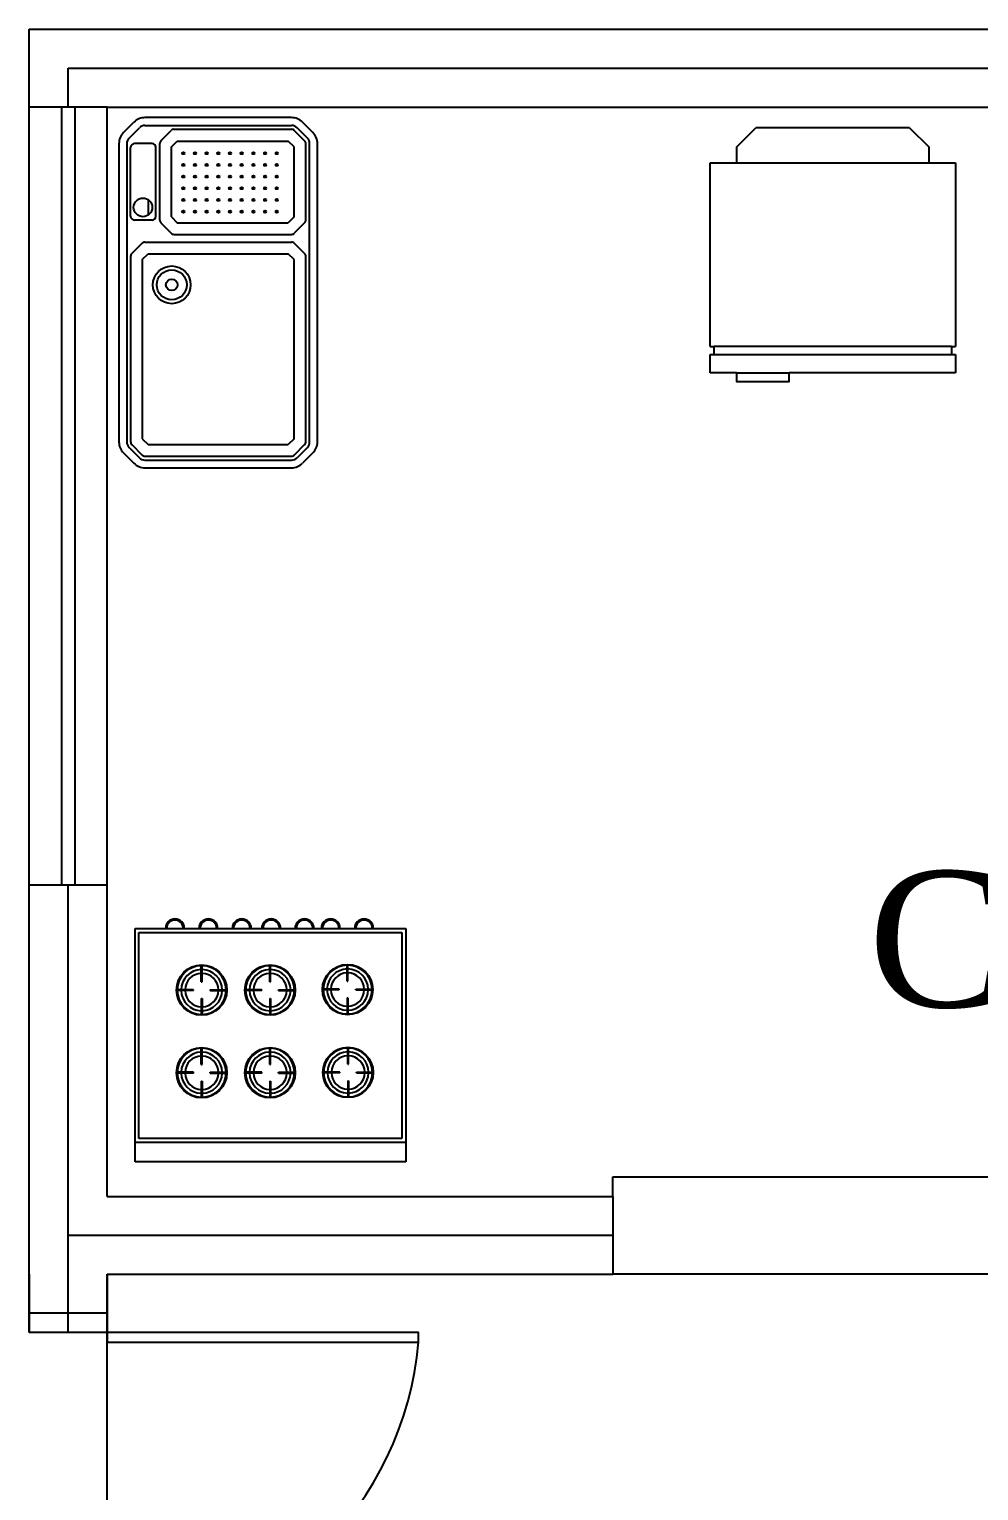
# Model space of a CAD drawing. Extents: x 220.6 to 320.1, y 139.4 to 202.4.
# Drawn here: x 226.362 to 228.802, y 194.451 to 198.208 of the extents above; entities that cross this region are included whole.
import ezdxf

# ---------------------------------------------------------------- set-up
doc = ezdxf.new("R2010")
doc.units = 0
doc.layers.get('0').update_dxf_attribs({"linetype": 'CONTINUOUS'})
for name, color, linetype in [('APCOZ', 7, 'CONTINUOUS'), ('APCOZ-I', 251, 'CONTINUOUS'), ('DIVISORIA', 5, 'CONTINUOUS'), ('EXTERN-I', 251, 'CONTINUOUS'), ('Layer1', 252, 'CONTINUOUS'), ('MOBIL-I', 251, 'CONTINUOUS'), ('MVIEW', 4, 'CONTINUOUS'), ('PAREDE', 6, 'CONTINUOUS')]:
    doc.layers.add(name, color=color, linetype=linetype)
doc.styles.add('STYLE2', font='times.ttf', dxfattribs={"height": 0.15})

# ---------------------------------------------------------------- blocks, each defined once
blk = doc.blocks.new('Bnc_coz8')
at = {"layer": 'APCOZ'}
for p, q in [((0.3834, 0), (-0.3834, 0)), ((-0.4117, -0.0117), (-0.4383, -0.0383)), ((0.4117, -0.0117), (0.4383, -0.0383)), ((-0.45, -0.0666), (-0.45, -0.4434)), ((0.45, -0.4434), (0.45, -0.0666)), ((-0.4117, -0.4983), (-0.4383, -0.4717)), ((0.4117, -0.4983), (0.4383, -0.4717)), ((-0.3834, -0.51), (0.3834, -0.51))]:
    blk.add_line(p, q, dxfattribs=at)
for centre, start, end in [((-0.3834, -0.04), 90, 135), ((0.3834, -0.04), 45, 90), ((-0.41, -0.0666), 135, 180), ((0.41, -0.0666), 0, 45), ((-0.41, -0.4434), 180, 225), ((0.41, -0.4434), 315, 0), ((-0.3834, -0.47), 225, 270), ((0.3834, -0.47), 270, 315)]:
    blk.add_arc(centre, 0.04, start, end, dxfattribs=at)
at = {"layer": 'APCOZ-I'}
for p, q in [((-0.3976, -0.0259), (-0.4241, -0.0524)), ((-0.3905, -0.0329), (-0.4171, -0.0595)), ((0.3834, -0.02), (-0.3834, -0.02)), ((0.0934, -0.03), (-0.3834, -0.03)), ((0.1005, -0.0329), (0.1271, -0.0595)), ((0.1966, -0.03), (0.3734, -0.03)), ((0.3976, -0.0259), (0.4241, -0.0524)), ((-0.43, -0.0666), (-0.43, -0.4434)), ((-0.42, -0.0666), (-0.42, -0.4434)), ((-0.3751, -0.06), (-0.39, -0.0749)), ((-0.39, -0.0749), (-0.39, -0.4351)), ((0.0851, -0.06), (-0.3751, -0.06)), ((0.0851, -0.06), (0.1, -0.0749)), ((0.1, -0.0749), (0.1, -0.4351)), ((0.13, -0.0666), (0.13, -0.4434)), ((0.1866, -0.085), (0.1866, -0.04)), ((0.3834, -0.085), (0.3834, -0.04)), ((0.43, -0.0666), (0.43, -0.4434)), ((0.1795, -0.1079), (0.1529, -0.1345)), ((0.1866, -0.105), (0.3834, -0.105)), ((0.1966, -0.095), (0.3734, -0.095)), ((0.2001, -0.0759), (0.2387, -0.0759)), ((0.3905, -0.1079), (0.4171, -0.1345)), ((0.15, -0.1416), (0.15, -0.4434)), ((0.1949, -0.135), (0.18, -0.1499)), ((0.1949, -0.135), (0.18, -0.1499)), ((0.18, -0.1499), (0.18, -0.4351)), ((0.1949, -0.135), (0.3751, -0.135)), ((0.3751, -0.135), (0.39, -0.1499)), ((0.39, -0.1499), (0.39, -0.4351)), ((0.42, -0.1416), (0.42, -0.4434)), ((-0.3905, -0.4771), (-0.4171, -0.4505)), ((-0.3751, -0.45), (-0.39, -0.4351)), ((-0.3751, -0.45), (0.0851, -0.45)), ((0.0851, -0.45), (0.1, -0.4351)), ((0.1005, -0.4771), (0.1271, -0.4505)), ((0.1795, -0.4771), (0.1529, -0.4505)), ((0.1949, -0.45), (0.18, -0.4351)), ((0.1949, -0.45), (0.3751, -0.45)), ((0.3751, -0.45), (0.39, -0.4351)), ((0.3905, -0.4771), (0.4171, -0.4505)), ((-0.3976, -0.4841), (-0.4241, -0.4576)), ((-0.3834, -0.48), (0.0934, -0.48)), ((0.1866, -0.48), (0.3834, -0.48)), ((0.3976, -0.4841), (0.4241, -0.4576)), ((-0.3834, -0.49), (0.3834, -0.49))]:
    blk.add_line(p, q, dxfattribs=at)
blk.add_circle((0.2194, -0.0616), 0.024, dxfattribs=at)
at = {"layer": 'APCOZ-I', "color": 253}
for centre, radius in [((0.0203, -0.1356), 0.0485), ((0.0203, -0.1356), 0.0385), ((0.0203, -0.1356), 0.0148), ((0.2085, -0.1654), 0.00271), ((0.2385, -0.1654), 0.00271), ((0.2685, -0.1654), 0.00271), ((0.2985, -0.1654), 0.00271), ((0.3285, -0.1654), 0.00271), ((0.3585, -0.1654), 0.00271), ((0.2085, -0.1954), 0.00271), ((0.2085, -0.2254), 0.00271), ((0.2385, -0.1954), 0.00271), ((0.2385, -0.2254), 0.00271), ((0.2685, -0.1954), 0.00271), ((0.2685, -0.2254), 0.00271), ((0.2985, -0.1954), 0.00271), ((0.2985, -0.2254), 0.00271), ((0.3285, -0.1954), 0.00271), ((0.3285, -0.2254), 0.00271), ((0.3585, -0.1954), 0.00271), ((0.3585, -0.2254), 0.00271), ((0.2085, -0.2554), 0.00271), ((0.2385, -0.2554), 0.00271), ((0.2685, -0.2554), 0.00271), ((0.2985, -0.2554), 0.00271), ((0.3285, -0.2554), 0.00271), ((0.3585, -0.2554), 0.00271), ((0.2085, -0.2854), 0.00271), ((0.2385, -0.2854), 0.00271), ((0.2685, -0.2854), 0.00271), ((0.2985, -0.2854), 0.00271), ((0.3285, -0.2854), 0.00271), ((0.3585, -0.2854), 0.00271), ((0.2085, -0.3154), 0.00271), ((0.2385, -0.3154), 0.00271), ((0.2685, -0.3154), 0.00271), ((0.2985, -0.3154), 0.00271), ((0.3285, -0.3154), 0.00271), ((0.3585, -0.3154), 0.00271), ((0.2085, -0.3454), 0.00271), ((0.2085, -0.3754), 0.00271), ((0.2385, -0.3454), 0.00271), ((0.2385, -0.3754), 0.00271), ((0.2685, -0.3454), 0.00271), ((0.2685, -0.3754), 0.00271), ((0.2985, -0.3454), 0.00271), ((0.2985, -0.3754), 0.00271), ((0.3285, -0.3454), 0.00271), ((0.3285, -0.3754), 0.00271), ((0.3585, -0.3454), 0.00271), ((0.3585, -0.3754), 0.00271), ((0.2085, -0.4054), 0.00271), ((0.2385, -0.4054), 0.00271), ((0.2685, -0.4054), 0.00271), ((0.2985, -0.4054), 0.00271), ((0.3285, -0.4054), 0.00271), ((0.3585, -0.4054), 0.00271)]:
    blk.add_circle(centre, radius, dxfattribs=at)
at = {"layer": 'APCOZ-I'}
for centre, radius, start, end in [((-0.3834, -0.04), 0.02, 90, 135), ((-0.3834, -0.04), 0.01, 90, 135), ((0.0934, -0.04), 0.01, 45, 90), ((0.1966, -0.04), 0.01, 90, 180), ((0.3734, -0.04), 0.01, 0, 90), ((0.3834, -0.04), 0.02, 45, 90), ((-0.41, -0.0666), 0.02, 135, 180), ((-0.41, -0.0666), 0.01, 135, 180), ((0.12, -0.0666), 0.01, 0, 45), ((0.41, -0.0666), 0.02, 0, 45), ((0.1866, -0.115), 0.01, 90, 135), ((0.1966, -0.085), 0.01, 180, 270), ((0.3734, -0.085), 0.01, 270, 0), ((0.3834, -0.115), 0.01, 45, 90), ((0.16, -0.1416), 0.01, 135, 180), ((0.41, -0.1416), 0.01, 0, 45), ((-0.41, -0.4434), 0.02, 180, 225), ((-0.41, -0.4434), 0.01, 180, 225), ((0.12, -0.4434), 0.01, 315, 0), ((0.16, -0.4434), 0.01, 180, 225), ((0.41, -0.4434), 0.01, 315, 0), ((0.41, -0.4434), 0.02, 315, 0), ((-0.3834, -0.47), 0.02, 225, 270), ((-0.3834, -0.47), 0.01, 225, 270), ((0.0934, -0.47), 0.01, 270, 315), ((0.1866, -0.47), 0.01, 225, 270), ((0.3834, -0.47), 0.01, 270, 315), ((0.3834, -0.47), 0.02, 270, 315)]:
    blk.add_arc(centre, radius, start, end, dxfattribs=at)
blk = doc.blocks.new('Fogao_6b')
at = {"layer": 'APCOZ'}
for p, q in [((0, -0.3478), (0, 0.3478)), ((0, 0.3478), (0.6, 0.3478)), ((0.6, 0.3478), (0.6, 0.2695)), ((0.6, 0.2206), (0.6, 0.1838)), ((0.6, 0.1349), (0.6, 0.0981)), ((0.6, 0.0492), (0.6, 0.0223)), ((0.6, -0.0266), (0.6, -0.0634)), ((0.6, -0.1123), (0.6, -0.1305)), ((0.6, -0.1794), (0.6, -0.2163)), ((0.6, -0.2651), (0.6, -0.3478)), ((0.6, -0.3478), (0, -0.3478))]:
    blk.add_line(p, q, dxfattribs=at)
for centre in [(0.6, 0.2451), (0.6, 0.1593), (0.6, 0.0736), (0.6, -0.0022), (0.6, -0.0879), (0.6, -0.155), (0.6, -0.2407)]:
    blk.add_arc(centre, 0.0244, 270, 90, dxfattribs=at)
at = {"layer": 'APCOZ-I'}
for p, q in [((0.05, -0.3478), (0.05, 0.3478)), ((0.06, 0.3378), (0.59, 0.3378)), ((0.06, -0.3378), (0.06, 0.3378)), ((0.59, 0.3378), (0.59, -0.3378)), ((0.6, 0.2695), (0.6, 0.2206)), ((0.2283, 0.1978), (0.2303, 0.1978)), ((0.4406, 0.1978), (0.4426, 0.1978)), ((0.2079, 0.1774), (0.2079, 0.1754)), ((0.2283, 0.155), (0.2303, 0.155)), ((0.2508, 0.1774), (0.2508, 0.1754)), ((0.4202, 0.1774), (0.4202, 0.1754)), ((0.4406, 0.155), (0.4426, 0.155)), ((0.463, 0.1774), (0.463, 0.1754)), ((0.6, 0.1838), (0.6, 0.1349)), ((0.6, 0.0981), (0.6, 0.0492)), ((0.2079, 0.0017), (0.2079, -0.0003)), ((0.2283, 0.0221), (0.2303, 0.0221)), ((0.2508, 0.0017), (0.2508, -0.0003)), ((0.4202, 0.0017), (0.4202, -0.0003)), ((0.4406, 0.0221), (0.4426, 0.0221)), ((0.463, 0.0017), (0.463, -0.0003)), ((0.6, 0.0223), (0.6, -0.0266)), ((0.2283, -0.0207), (0.2303, -0.0207)), ((0.4406, -0.0207), (0.4426, -0.0207)), ((0.6, -0.0634), (0.6, -0.1123)), ((0.6, -0.1305), (0.6, -0.1794)), ((0.2289, -0.1783), (0.2309, -0.1783)), ((0.442, -0.1769), (0.444, -0.1769)), ((0.2085, -0.1987), (0.2085, -0.2007)), ((0.2289, -0.2212), (0.2309, -0.2212)), ((0.2514, -0.1987), (0.2514, -0.2007)), ((0.4216, -0.1974), (0.4216, -0.1994)), ((0.442, -0.2198), (0.444, -0.2198)), ((0.4644, -0.1974), (0.4644, -0.1994)), ((0.6, -0.2163), (0.6, -0.2651)), ((0.59, -0.3378), (0.06, -0.3378))]:
    blk.add_line(p, q, dxfattribs=at)
for points in [[(0.2283, 0.1978), (0.2283, 0.2392)], [(0.2303, 0.1978), (0.2303, 0.2392)], [(0.4406, 0.1978), (0.4406, 0.2392)], [(0.4426, 0.1978), (0.4426, 0.2392)], [(0.2079, 0.1774), (0.1665, 0.1774)], [(0.2079, 0.1754), (0.1665, 0.1754)], [(0.2283, 0.155), (0.2283, 0.1136)], [(0.2303, 0.155), (0.2303, 0.1136)], [(0.2508, 0.1774), (0.2922, 0.1774)], [(0.2508, 0.1754), (0.2922, 0.1754)], [(0.4202, 0.1774), (0.3788, 0.1774)], [(0.4202, 0.1754), (0.3788, 0.1754)], [(0.4406, 0.155), (0.4406, 0.1136)], [(0.4426, 0.155), (0.4426, 0.1136)], [(0.463, 0.1774), (0.5044, 0.1774)], [(0.463, 0.1754), (0.5044, 0.1754)], [(0.2283, 0.0221), (0.2283, 0.0635)], [(0.2303, 0.0221), (0.2303, 0.0635)], [(0.4406, 0.0221), (0.4406, 0.0635)], [(0.4426, 0.0221), (0.4426, 0.0635)], [(0.2079, 0.0017), (0.1665, 0.0017)], [(0.2508, 0.0017), (0.2922, 0.0017)], [(0.4202, 0.0017), (0.3788, 0.0017)], [(0.463, 0.0017), (0.5044, 0.0017)], [(0.2079, -0.0003), (0.1665, -0.0003)], [(0.2283, -0.0207), (0.2283, -0.0621)], [(0.2303, -0.0207), (0.2303, -0.0621)], [(0.2508, -0.0003), (0.2922, -0.0003)], [(0.4202, -0.0003), (0.3788, -0.0003)], [(0.4406, -0.0207), (0.4406, -0.0621)], [(0.4426, -0.0207), (0.4426, -0.0621)], [(0.463, -0.0003), (0.5044, -0.0003)], [(0.2289, -0.1783), (0.2289, -0.1369)], [(0.2309, -0.1783), (0.2309, -0.1369)], [(0.442, -0.1769), (0.442, -0.1355)], [(0.444, -0.1769), (0.444, -0.1355)], [(0.2085, -0.1987), (0.1671, -0.1987)], [(0.2085, -0.2007), (0.1671, -0.2007)], [(0.2289, -0.2212), (0.2289, -0.2626)], [(0.2309, -0.2212), (0.2309, -0.2626)], [(0.2514, -0.1987), (0.2928, -0.1987)], [(0.2514, -0.2007), (0.2928, -0.2007)], [(0.4216, -0.1974), (0.3802, -0.1974)], [(0.4216, -0.1994), (0.3802, -0.1994)], [(0.442, -0.2198), (0.442, -0.2612)], [(0.444, -0.2198), (0.444, -0.2612)], [(0.4644, -0.1974), (0.5058, -0.1974)], [(0.4644, -0.1994), (0.5058, -0.1994)]]:
    blk.add_lwpolyline(points, dxfattribs=at)
for centre in [(0.2293, 0.1764), (0.4416, 0.1764), (0.2293, 0.0007), (0.4416, 0.0007), (0.2299, -0.1997), (0.443, -0.1984)]:
    blk.add_circle(centre, 0.0647, dxfattribs=at)
for centre, radius, start, end in [((0.6, 0.2451), 0.0214, 270, 90), ((0.2293, 0.1764), 0.0628, 90.9117, 179.0883), ((0.2293, 0.1764), 0.0529, 91.084, 178.916), ((0.2293, 0.1764), 0.0628, 0.9117, 89.0883), ((0.2293, 0.1764), 0.0529, 1.084, 88.916), ((0.4416, 0.1764), 0.0628, 90.9117, 179.0883), ((0.4416, 0.1764), 0.0529, 91.084, 178.916), ((0.4416, 0.1764), 0.0628, 0.9117, 89.0883), ((0.4416, 0.1764), 0.0529, 1.084, 88.916), ((0.2293, 0.1764), 0.0429, 91.337, 178.663), ((0.2293, 0.1764), 0.0429, 1.337, 88.663), ((0.4416, 0.1764), 0.0429, 91.337, 178.663), ((0.4416, 0.1764), 0.0429, 1.337, 88.663), ((0.2293, 0.1764), 0.0628, 180.9117, 269.0883), ((0.2293, 0.1764), 0.0529, 181.084, 268.916), ((0.2293, 0.1764), 0.0429, 181.337, 268.663), ((0.2293, 0.1764), 0.0628, 270.9117, 359.0883), ((0.2293, 0.1764), 0.0529, 271.084, 358.916), ((0.2293, 0.1764), 0.0429, 271.337, 358.663), ((0.4416, 0.1764), 0.0628, 180.9117, 269.0883), ((0.4416, 0.1764), 0.0529, 181.084, 268.916), ((0.4416, 0.1764), 0.0429, 181.337, 268.663), ((0.4416, 0.1764), 0.0429, 271.337, 358.663), ((0.4416, 0.1764), 0.0529, 271.084, 358.916), ((0.4416, 0.1764), 0.0628, 270.9117, 359.0883), ((0.6, 0.1593), 0.0214, 270, 90), ((0.6, 0.0736), 0.0214, 270, 90), ((0.2293, 0.0007), 0.0628, 90.9117, 179.0883), ((0.2293, 0.0007), 0.0529, 91.084, 178.916), ((0.2293, 0.0007), 0.0429, 91.337, 178.663), ((0.2293, 0.0007), 0.0628, 0.9117, 89.0883), ((0.2293, 0.0007), 0.0529, 1.084, 88.916), ((0.2293, 0.0007), 0.0429, 1.337, 88.663), ((0.4416, 0.0007), 0.0628, 90.9117, 179.0883), ((0.4416, 0.0007), 0.0529, 91.084, 178.916), ((0.4416, 0.0007), 0.0429, 91.337, 178.663), ((0.4416, 0.0007), 0.0628, 0.9117, 89.0883), ((0.4416, 0.0007), 0.0529, 1.084, 88.916), ((0.4416, 0.0007), 0.0429, 1.337, 88.663), ((0.6, -0.0022), 0.0214, 270, 90), ((0.2293, 0.0007), 0.0628, 180.9117, 269.0883), ((0.2293, 0.0007), 0.0529, 181.084, 268.916), ((0.2293, 0.0007), 0.0429, 181.337, 268.663), ((0.2293, 0.0007), 0.0429, 271.337, 358.663), ((0.2293, 0.0007), 0.0529, 271.084, 358.916), ((0.2293, 0.0007), 0.0628, 270.9117, 359.0883), ((0.4416, 0.0007), 0.0628, 180.9117, 269.0883), ((0.4416, 0.0007), 0.0529, 181.084, 268.916), ((0.4416, 0.0007), 0.0429, 181.337, 268.663), ((0.4416, 0.0007), 0.0429, 271.337, 358.663), ((0.4416, 0.0007), 0.0529, 271.084, 358.916), ((0.4416, 0.0007), 0.0628, 270.9117, 359.0883), ((0.6, -0.0879), 0.0214, 270, 90), ((0.2299, -0.1997), 0.0628, 90.9117, 179.0883), ((0.2299, -0.1997), 0.0529, 91.084, 178.916), ((0.2299, -0.1997), 0.0628, 0.9117, 89.0883), ((0.2299, -0.1997), 0.0529, 1.084, 88.916), ((0.443, -0.1984), 0.0628, 90.9117, 179.0883), ((0.443, -0.1984), 0.0529, 91.084, 178.916), ((0.443, -0.1984), 0.0628, 0.9117, 89.0883), ((0.443, -0.1984), 0.0529, 1.084, 88.916), ((0.6, -0.155), 0.0214, 270, 90), ((0.2299, -0.1997), 0.0429, 91.337, 178.663), ((0.2299, -0.1997), 0.0429, 1.337, 88.663), ((0.443, -0.1984), 0.0429, 91.337, 178.663), ((0.443, -0.1984), 0.0429, 1.337, 88.663), ((0.2299, -0.1997), 0.0628, 180.9117, 269.0883), ((0.2299, -0.1997), 0.0529, 181.084, 268.916), ((0.2299, -0.1997), 0.0429, 181.337, 268.663), ((0.2299, -0.1997), 0.0429, 271.337, 358.663), ((0.2299, -0.1997), 0.0529, 271.084, 358.916), ((0.2299, -0.1997), 0.0628, 270.9117, 359.0883), ((0.443, -0.1984), 0.0628, 180.9117, 269.0883), ((0.443, -0.1984), 0.0529, 181.084, 268.916), ((0.443, -0.1984), 0.0429, 181.337, 268.663), ((0.443, -0.1984), 0.0429, 271.337, 358.663), ((0.443, -0.1984), 0.0529, 271.084, 358.916), ((0.443, -0.1984), 0.0628, 270.9117, 359.0883), ((0.6, -0.2407), 0.0214, 270, 90)]:
    blk.add_arc(centre, radius, start, end, dxfattribs=at)
blk = doc.blocks.new('Geladeir')
at = {"layer": 'APCOZ'}
for p, q in [((-0.2475, -0.05), (-0.1975, 0)), ((0.1975, 0), (-0.1975, 0)), ((0.1975, 0), (0.2475, -0.05)), ((-0.2475, -0.05), (-0.2475, -0.09)), ((0.2475, -0.09), (0.2475, -0.05)), ((-0.315, -0.09), (-0.2475, -0.09)), ((-0.315, -0.5625), (-0.315, -0.09)), ((0.315, -0.09), (0.315, -0.5625)), ((-0.305, -0.5825), (-0.305, -0.5625)), ((0.305, -0.5625), (0.305, -0.5825)), ((-0.315, -0.63), (-0.315, -0.5825)), ((0.315, -0.5825), (0.315, -0.63)), ((-0.2475, -0.63), (-0.315, -0.63)), ((0.315, -0.63), (-0.1125, -0.63))]:
    blk.add_line(p, q, dxfattribs=at)
for points in [[(0.2475, -0.09), (0.315, -0.09)], [(-0.315, -0.5625), (-0.305, -0.5625)], [(0.305, -0.5625), (0.315, -0.5625)], [(-0.315, -0.5825), (-0.305, -0.5825)], [(0.305, -0.5825), (0.315, -0.5825)], [(-0.2475, -0.63), (-0.2475, -0.6525), (-0.1125, -0.6525), (-0.1125, -0.63)]]:
    blk.add_lwpolyline(points, dxfattribs=at)
at = {"layer": 'APCOZ-I'}
for p, q in [((0.305, -0.5625), (-0.305, -0.5625)), ((-0.305, -0.5825), (0.305, -0.5825)), ((-0.2475, -0.63), (-0.1125, -0.63))]:
    blk.add_line(p, q, dxfattribs=at)
blk.add_lwpolyline([(-0.2475, -0.09), (0.2475, -0.09)], dxfattribs=at)

msp = doc.modelspace()

# ---------------------------------------------------------------- linework, layer by layer
for p, q in [((226.3624, 198.2076), (232.3624, 198.2076)), ((226.3624, 195.1076), (226.3624, 198.2076)), ((226.3624, 194.8576), (226.3624, 198.2076)), ((226.5624, 198.0076), (232.3624, 198.0076)), ((226.5624, 195.2076), (226.5624, 198.0076)), ((226.5624, 195.2076), (226.5624, 198.0076)), ((226.5624, 195.2076), (227.8624, 195.2076)), ((226.5624, 195.0076), (227.8624, 195.0076)), ((226.5624, 178.2076), (226.5624, 195.0076)), ((226.5624, 195.0076), (226.5624, 194.9076)), ((226.5624, 195.0076), (226.5624, 194.8326))]:
    msp.add_line(p, q)
at = {"layer": 'DIVISORIA'}
for p, q in [((226.4624, 198.1076), (232.4624, 198.1076)), ((226.4624, 198.0076), (226.4624, 198.1076)), ((226.4624, 195.1076), (226.4624, 196.0076)), ((226.4624, 195.1076), (227.8624, 195.1076)), ((226.4624, 194.8576), (226.4624, 195.1076))]:
    msp.add_line(p, q, dxfattribs=at)
at = {"layer": 'EXTERN-I'}
for p, q in [((226.5624, 194.9076), (226.3624, 194.9076)), ((226.3624, 194.9076), (226.3624, 194.8576)), ((226.5624, 194.8576), (226.5624, 194.9076)), ((226.5624, 194.8576), (226.3624, 194.8576))]:
    msp.add_line(p, q, dxfattribs=at)
msp.add_lwpolyline([(226.5624, 194.8576), (226.5624, 194.8326), (227.3624, 194.8326), (227.3624, 194.8576)], close=True, dxfattribs=at)
msp.add_arc((226.5168, 194.9051), 0.8487, 273.0806, 355.1007, dxfattribs=at)
at = {"layer": 'MOBIL-I', "color": 251}
for p, q in [((226.5624, 198.0076), (226.3624, 198.0076)), ((226.4449, 198.0076), (226.4449, 196.0076)), ((226.4799, 198.0076), (226.4799, 196.0076)), ((226.5624, 196.0076), (226.3624, 196.0076))]:
    msp.add_line(p, q, dxfattribs=at)
at = {"layer": 'MVIEW', "color": 4}
for p, q in [((227.8624, 195.2576), (228.8624, 195.2576)), ((227.8624, 195.2076), (227.8624, 195.2576)), ((227.8624, 195.2076), (227.8624, 195.0076)), ((228.8624, 195.0076), (227.8624, 195.0076))]:
    msp.add_line(p, q, dxfattribs=at)
at = {"layer": 'PAREDE', "color": 6}
msp.add_line((226.3624, 195.0076), (226.3624, 194.9076), dxfattribs=at)

# ---------------------------------------------------------------- block references
at = {"layer": 'Layer1', "color": 252, "rotation": 90}
for name, p in [('Bnc_coz8', (226.593, 197.5303)), ('Fogao_6b', (226.982, 195.2962))]:
    msp.add_blockref(name, p, dxfattribs=at)
at = {"layer": 'Layer1', "color": 252}
msp.add_blockref('Geladeir', (228.4272, 197.9543), dxfattribs=at)

# ---------------------------------------------------------------- texts
at = {"layer": 'Layer1', "color": 252, "style": 'STYLE2'}
msp.add_text('COZINHA', height=0.35, dxfattribs=at).set_placement((228.5184, 195.6942))

doc.saveas('drawing.dxf')
